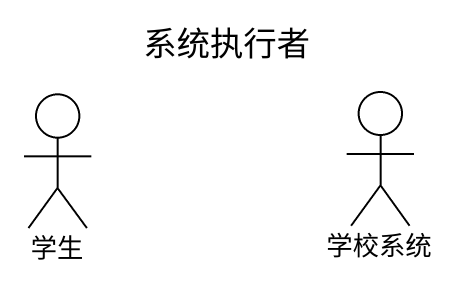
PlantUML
@startuml
title 系统执行者
actor 学生
actor 学校系统
@enduml
